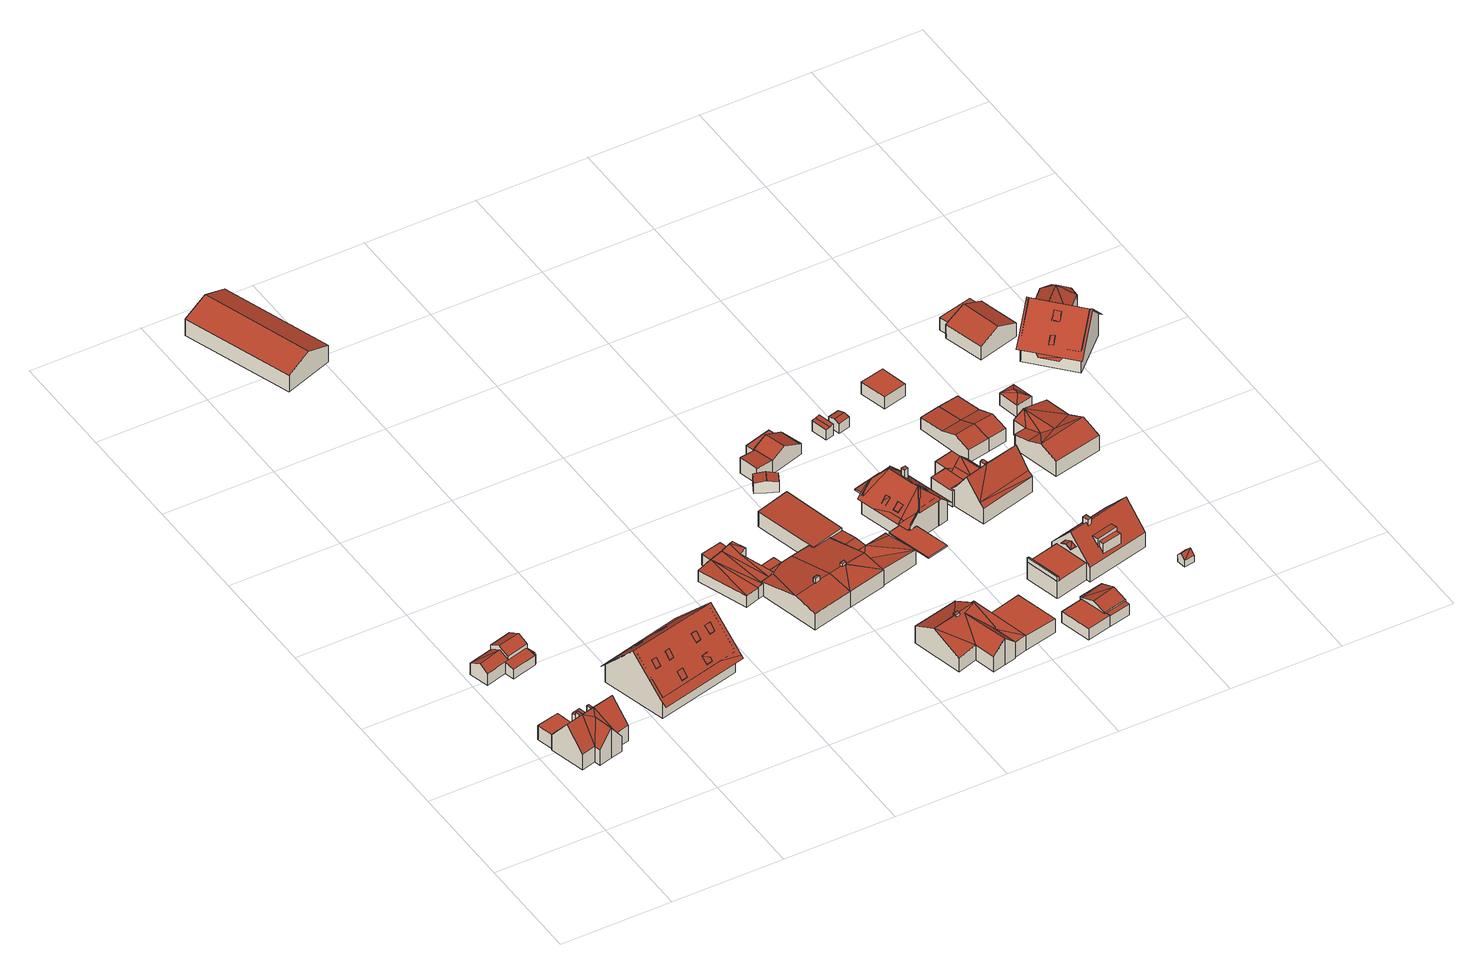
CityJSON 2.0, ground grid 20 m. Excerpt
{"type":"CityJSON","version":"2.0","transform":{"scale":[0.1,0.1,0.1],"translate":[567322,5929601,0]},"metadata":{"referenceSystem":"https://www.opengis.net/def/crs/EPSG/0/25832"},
"CityObjects":{
"building1":{"type":"Building","attributes":{"Grundfläche 2D":"84.877792","Grundhöhe NN":"1.190"},"children":["building1-1","building1-2","building1-3"],"geometry":[{"type":"Solid","lod":"3","boundaries":[[[[0,1,2,3,4,5,6,7,8,9]],[[5,10,11,6]],[[11,12,6]],[[13,14,9,8]],[[8,12,13]],[[7,6,12,8]],[[11,15,16,12]],[[16,17,13,12]],[[18,19,20,21]],[[20,19,22,23]],[[21,20,23,24]],[[18,21,24,25]],[[10,5,4,26,27]],[[11,10,27,28]],[[15,11,28,29]],[[16,15,29,30]],[[17,16,30,31]],[[13,17,31,32]],[[14,13,32,33]],[[0,9,14,33,34]],[[18,25,26,4,3,2,1,0,34,22,19]],[[22,34,33,32,31,30,29,28,27,26,25,24,23]]]],"semantics":{"surfaces":[{"type":"RoofSurface"},{"type":"WallSurface"},{"type":"GroundSurface"}],"values":[[0,0,0,0,0,0,0,0,0,1,1,1,1,1,1,1,1,1,1,1,1,2]]}}]},
"building1-1":{"type":"BuildingInstallation","parents":["building1"],"geometry":[{"type":"MultiSurface","lod":"3","boundaries":[[[35,36,37,38]],[[39,40,36,35]],[[40,41,37,36]],[[41,42,38,37]],[[42,39,35,38]]],"semantics":{"surfaces":[{"type":"RoofSurface"},{"type":"WallSurface"}],"values":[0,1,1,1,1]}}]},
"building1-2":{"type":"BuildingInstallation","parents":["building1"],"geometry":[{"type":"MultiSurface","lod":"3","boundaries":[[[43,44,45,46,47,48]],[[49,50,46,45]],[[48,47,46,50,51,52]],[[52,53,43,48]],[[45,44,43,53,54,49]]],"semantics":{"surfaces":[{"type":"RoofSurface"},{"type":"WallSurface"}],"values":[0,1,1,1,1]}}]},
"building1-3":{"type":"BuildingInstallation","parents":["building1"],"geometry":[{"type":"MultiSurface","lod":"3","boundaries":[[[55,56,57,58,59,60,61]],[[56,55,62]],[[63,59,58]],[[62,55,61,60,59,63,64,65]]],"semantics":{"surfaces":[{"type":"RoofSurface"},{"type":"WallSurface"}],"values":[0,1,1,1]}}]},
"building2":{"type":"Building","attributes":{"Grundfläche 2D":"42.623056","Grundhöhe NN":"1.297"},"geometry":[{"type":"Solid","lod":"3","boundaries":[[[[66,67,68,69,70,71]],[[68,72,73,74,69]],[[75,76,77,78,79]],[[80,81,82,83,76,75]],[[84,78,77]],[[85,86,84]],[[86,78,84]],[[87,88,89,90,91,92,93,94]],[[87,94,67,66,71,76,83]],[[95,72,68,67,94,93,96]],[[73,72,95,97]],[[77,76,71,70,69,74,73,97,98,85,84]],[[75,79,99,100]],[[80,75,100,101]],[[81,80,101,102]],[[83,82,81,102,103,88,87]],[[86,85,98,104]],[[99,79,78,86,104]],[[89,88,103,105]],[[90,89,105,106]],[[91,90,106,107]],[[92,91,107,108]],[[93,92,108,96]],[[103,102,101,100,99,104,98,97,95,96,108,107,106,105]]]],"semantics":{"surfaces":[{"type":"RoofSurface"},{"type":"WallSurface"},{"type":"GroundSurface"}],"values":[[0,0,0,0,0,0,0,0,1,1,1,1,1,1,1,1,1,1,1,1,1,1,1,2]]}}]},
"building3":{"type":"Building","attributes":{"Grundfläche 2D":"195.677304","Grundhöhe NN":"1.497"},"children":["building3-1","building3-2","building3-3","building3-4","building3-5","building3-6","building3-7","building3-8"],"geometry":[{"type":"Solid","lod":"3","boundaries":[[[[109,110,111,112,113,114,115,116,117]],[[118,115,114,113,112,119,120]],[[121,122,123,124]],[[125,113,121,124,126]],[[127,125,126,128]],[[123,122,114,127,128]],[[124,123,128,126]],[[120,119,112,113,125,127,114,115,118]],[[115,114,122,121,113,112,111,110,109,117,116]]]],"semantics":{"surfaces":[{"type":"RoofSurface"},{"type":"WallSurface"},{"type":"GroundSurface"}],"values":[[0,0,1,1,1,1,2,0,0]]}}]},
"building3-1":{"type":"BuildingInstallation","parents":["building3"],"geometry":[{"type":"MultiSurface","lod":"3","boundaries":[[[129,130,131,132]],[[132,131,133,134]],[[129,132,134,135]],[[130,129,135,136]],[[131,130,136,133]]],"semantics":{"surfaces":[{"type":"RoofSurface"},{"type":"WallSurface"}],"values":[0,1,1,1,1]}}]},
"building3-2":{"type":"BuildingInstallation","parents":["building3"],"geometry":[{"type":"MultiSurface","lod":"3","boundaries":[[[137,138,139,140]],[[137,140,141,142]],[[140,139,143,141]],[[138,137,142,144]],[[139,138,144,143]]],"semantics":{"surfaces":[{"type":"RoofSurface"},{"type":"WallSurface"}],"values":[0,1,1,1,1]}}]},
"building3-3":{"type":"BuildingInstallation","parents":["building3"],"geometry":[{"type":"MultiSurface","lod":"3","boundaries":[[[145,146,147,148]],[[148,147,149,150]],[[145,148,150,151]],[[146,145,151,152]],[[147,146,152,149]]],"semantics":{"surfaces":[{"type":"RoofSurface"},{"type":"WallSurface"}],"values":[0,1,1,1,1]}}]},
"building3-4":{"type":"BuildingInstallation","parents":["building3"],"geometry":[{"type":"MultiSurface","lod":"3","boundaries":[[[153,154,155,156]],[[156,155,157,158]],[[153,156,158,159]],[[154,153,159,160]],[[155,154,160,157]]],"semantics":{"surfaces":[{"type":"RoofSurface"},{"type":"WallSurface"}],"values":[0,1,1,1,1]}}]},
"building3-5":{"type":"BuildingInstallation","parents":["building3"],"geometry":[{"type":"MultiSurface","lod":"3","boundaries":[[[161,162,163,164,165,166]],[[167,168,164,163]],[[168,169,170,166,165,164]],[[170,171,161,166]],[[171,172,167,163,162,161]]],"semantics":{"surfaces":[{"type":"RoofSurface"},{"type":"WallSurface"}],"values":[0,1,1,1,1]}}]},
"building3-6":{"type":"BuildingInstallation","parents":["building3"],"geometry":[{"type":"MultiSurface","lod":"3","boundaries":[[[173,174,175,176]],[[176,175,177,178]],[[176,178,173]],[[174,173,179]],[[175,174,179,177]]],"semantics":{"surfaces":[{"type":"RoofSurface"},{"type":"WallSurface"}],"values":[0,1,1,1,1]}}]},
"building3-7":{"type":"BuildingInstallation","parents":["building3"],"geometry":[{"type":"MultiSurface","lod":"3","boundaries":[[[180,181,182,183]],[[183,182,184,185]],[[180,183,185,186]],[[181,180,186,187]],[[182,181,187,184]]],"semantics":{"surfaces":[{"type":"RoofSurface"},{"type":"WallSurface"}],"values":[0,1,1,1,1]}}]},
"building3-8":{"type":"BuildingInstallation","parents":["building3"],"geometry":[{"type":"MultiSurface","lod":"3","boundaries":[[[188,189,190,191,192,193]],[[194,195,196,193,192,191]],[[196,197,188,193]],[[197,198,189,188]],[[198,194,191,190,189]]],"semantics":{"surfaces":[{"type":"RoofSurface"},{"type":"WallSurface"}],"values":[0,1,1,1,1]}}]},
"building4":{"type":"Building","attributes":{"Grundfläche 2D":"198.011310","Grundhöhe NN":"1.571"},"geometry":[{"type":"Solid","lod":"3","boundaries":[[[[199,200,201,202]],[[203,200,199,204]],[[202,201,205,206]],[[204,199,202,206,207]],[[203,204,207,208]],[[205,201,200,203,208]],[[206,205,208,207]]]],"semantics":{"surfaces":[{"type":"RoofSurface"},{"type":"WallSurface"},{"type":"GroundSurface"}],"values":[[0,0,1,1,1,1,2]]}}]},
"building5":{"type":"Building","attributes":{"Grundfläche 2D":"172.855173","Grundhöhe NN":"1.239"},"children":["building5-1"],"geometry":[{"type":"Solid","lod":"3","boundaries":[[[[209,210,211,212,211,213,214,215]],[[216,211,210,217]],[[218,219,213,211,216,217,210,209,220]],[[221,219,218]],[[222,213,219,223]],[[224,225,226,227]],[[223,228,229,230]],[[231,232,229]],[[229,232,233,230]],[[234,232,231]],[[235,236,233]],[[236,230,233]],[[237,238,235]],[[238,239,235]],[[239,236,235]],[[240,236,239]],[[241,242,243,244]],[[226,225,245,246]],[[227,226,246,247]],[[224,227,247,248]],[[215,214,249,250]],[[220,209,215,250,251]],[[224,221,218,220,251,245,225]],[[221,224,248,252,219]],[[223,230,236,222]],[[249,214,213,222,236,240,253]],[[228,219,252,254,229]],[[231,229,254,255]],[[234,231,255,256]],[[241,257,258,235,233,232,234,256,259,242]],[[237,235,258,260]],[[238,237,260,261]],[[239,238,261,262]],[[240,239,262,253]],[[219,228,223]],[[243,242,259,263]],[[244,243,263,264]],[[241,244,264,257]],[[263,259,256,255,254,252,248,247,246,245,251,250,249,253,262,261,260,258,257,264]]]],"semantics":{"surfaces":[{"type":"RoofSurface"},{"type":"WallSurface"},{"type":"GroundSurface"}],"values":[[0,0,0,0,0,0,0,0,0,0,0,0,0,0,0,0,0,1,1,1,1,1,1,1,1,1,1,1,1,1,1,1,1,1,1,1,1,1,2]]}}]},
"building5-1":{"type":"BuildingInstallation","parents":["building5"],"geometry":[{"type":"MultiSurface","lod":"3","boundaries":[[[265,266,267,268,269,270,271,272,273]],[[274,211,269,268]],[[270,269,211,275]],[[272,271,270,275,212,276]],[[217,265,273,272,276,210]],[[217,277,266,265]],[[268,267,266,277,216,274]]],"semantics":{"surfaces":[{"type":"RoofSurface"},{"type":"WallSurface"}],"values":[0,1,1,1,1,1,1]}}]},
"building6":{"type":"Building","attributes":{"Grundfläche 2D":"176.578427","Grundhöhe NN":"1.174"},"children":["building6-1"],"geometry":[{"type":"Solid","lod":"3","boundaries":[[[[278,279,280]],[[278,281,282,283]],[[279,284,285]],[[278,283,286,287,285,284,279]],[[282,288,289,283]],[[289,290,286,283]],[[291,285,287,286]],[[285,291,292,279]],[[293,294,295,296]],[[294,297,298]],[[295,294,298,299]],[[300,301,302,303]],[[304,303,295,299,305]],[[306,296,295,303,302,307]],[[293,296,306,308]],[[300,303,304,309]],[[301,300,309,310]],[[302,301,310,307]],[[278,280,311,312]],[[281,278,312,313]],[[282,281,313,314]],[[288,282,314,315]],[[299,298,297,289,288,315,305]],[[289,297,294,290]],[[316,291,286,290,294,293,308]],[[292,291,316,317]],[[311,280,279,292,317]],[[310,309,304,305,315,314,313,312,311,317,316,308,306,307]]]],"semantics":{"surfaces":[{"type":"RoofSurface"},{"type":"WallSurface"},{"type":"GroundSurface"}],"values":[[0,0,0,0,0,0,0,0,0,0,0,0,1,1,1,1,1,1,1,1,1,1,1,1,1,1,1,2]]}}]},
"building6-1":{"type":"BuildingInstallation","parents":["building6"],"geometry":[{"type":"MultiSurface","lod":"3","boundaries":[[[318,319,320,321,322,323,324,325]],[[326,323,322,321,320,327,328,287]],[[329,327,320,319]],[[330,324,323,326]],[[324,330,285,325]],[[318,325,285,284]],[[284,329,319,318]]],"semantics":{"surfaces":[{"type":"RoofSurface"},{"type":"WallSurface"}],"values":[0,1,1,1,1,1,1]}}]},
"building7":{"type":"Building","attributes":{"Grundfläche 2D":"219.331226","Grundhöhe NN":"1.162"},"children":["building7-1"],"geometry":[{"type":"Solid","lod":"3","boundaries":[[[[215,331,332,333]],[[334,335,334,336,337,209,215,333,332]],[[334,332,335]],[[338,220,209,337,336,334,335,339,340]],[[341,342,343,344,345]],[[346,347,344,343,348]],[[349,350,351,352]],[[353,347,354]],[[347,355,354]],[[355,332,354]],[[356,347,353]],[[355,347,346,357]],[[331,215,250,358]],[[357,348,343,342,339,335,332,331,358,359,332,355]],[[220,338,360,251]],[[250,215,209,220,251]],[[344,347,361,362,345]],[[363,341,345,362]],[[342,341,350,349,340,339]],[[350,341,363,364,351]],[[352,351,364,365]],[[338,340,349,352,365,360]],[[356,353,354,366,367]],[[356,367,361,347]],[[348,357,346]],[[354,332,359,366]],[[362,361,367,366,359,358,250,251,360,365,364,363]]]],"semantics":{"surfaces":[{"type":"RoofSurface"},{"type":"WallSurface"},{"type":"GroundSurface"}],"values":[[0,0,0,0,0,0,0,0,0,0,0,0,1,1,1,1,1,1,1,1,1,1,1,1,1,1,2]]}}]},
"building7-1":{"type":"BuildingInstallation","parents":["building7"],"geometry":[{"type":"MultiSurface","lod":"3","boundaries":[[[368,369,370,371,372,373]],[[374,371,370,375,337]],[[373,372,371,374,333,334]],[[368,373,334,376]],[[376,377,369,368]],[[370,369,377,375]]],"semantics":{"surfaces":[{"type":"RoofSurface"},{"type":"WallSurface"}],"values":[0,1,1,1,1,1]}}]},
"building8":{"type":"Building","attributes":{"Grundfläche 2D":"8.979148","Grundhöhe NN":"1.235"},"geometry":[{"type":"Solid","lod":"3","boundaries":[[[[378,379,380,381,382]],[[378,382,383]],[[384,378,383,385]],[[386,387,385,383,382,381,388,389]],[[384,385,387,390]],[[380,379,378,384,390,391]],[[381,380,391,388]],[[387,386,389,388,391,390]]]],"semantics":{"surfaces":[{"type":"RoofSurface"},{"type":"WallSurface"},{"type":"GroundSurface"}],"values":[[0,0,0,1,1,1,1,2]]}}]},
"building9":{"type":"Building","attributes":{"Grundfläche 2D":"11.839884","Grundhöhe NN":"0.982"},"geometry":[{"type":"Solid","lod":"3","boundaries":[[[[392,393,394,395,396]],[[397,398,396,395]],[[398,399,400,393,392,396]],[[400,401,394,393]],[[401,397,395,394]],[[399,398,397,401,400]]]],"semantics":{"surfaces":[{"type":"RoofSurface"},{"type":"WallSurface"},{"type":"GroundSurface"}],"values":[[0,1,1,1,1,2]]}}]},
"building10":{"type":"Building","attributes":{"Grundfläche 2D":"8.373787","Grundhöhe NN":"0.053"},"geometry":[{"type":"Solid","lod":"3","boundaries":[[[[402,403,404,405]],[[403,402,406,407]],[[404,403,407,408]],[[405,404,408,409]],[[402,405,409,406]],[[407,406,409,408]]]],"semantics":{"surfaces":[{"type":"RoofSurface"},{"type":"WallSurface"},{"type":"GroundSurface"}],"values":[[0,1,1,1,1,2]]}}]},
"building11":{"type":"Building","attributes":{"Grundfläche 2D":"26.321321","Grundhöhe NN":"0.972"},"geometry":[{"type":"Solid","lod":"3","boundaries":[[[[410,411,412,413]],[[411,414,415,412]],[[414,416,417,418,415]],[[410,413,419,420]],[[421,417,416,414,411,410,420,422]],[[418,417,421,401]],[[413,412,415,418,401,419]],[[421,422,420,419,401]]]],"semantics":{"surfaces":[{"type":"RoofSurface"},{"type":"WallSurface"},{"type":"GroundSurface"}],"values":[[0,0,0,1,1,1,1,2]]}}]},
"building12":{"type":"Building","attributes":{"Grundfläche 2D":"84.415505","Grundhöhe NN":"1.459"},"children":["building12-1","building12-2","building12-3","building12-4","building12-5","building12-6"],"geometry":[{"type":"Solid","lod":"3","boundaries":[[[[423,424,425,426,427,428]],[[429,430,431,428,432,433]],[[428,434,430,435,425,424,423]],[[431,430,434,428]],[[433,432,436,437,429]],[[437,436,438,439,440,441,442,430,429]],[[440,443,444]],[[445,440,444,446,447]],[[445,447,442,441,440]],[[448,449,450]],[[450,451,447,452,448]],[[453,454,455,425,435,430,442,447,451,450]],[[446,444,448,452,447]],[[456,457,424,435,458,451,459,460,461,462]],[[463,464,437,433,431,434,423,457,456,462,461,465,466]],[[467,464,463,468]],[[469,470,471,467,468]],[[472,473,445,441,474,470,469,475]],[[460,459,476,452,446,473,472]],[[475,469,468,463,466,465,461,460,472]],[[425,424,457,423,428,427,426]],[[431,433,432,428]],[[434,428,423]],[[428,434,431]],[[432,433,437,436]],[[464,438,436,437]],[[470,439,438]],[[471,470,438,464,467]],[[440,439,474,441,445]],[[439,470,474]],[[473,443,440,445]],[[444,443,473]],[[452,448,444,446]],[[444,473,446]],[[476,449,448]],[[452,476,448]],[[459,451,458,435,424,425,455,454,453,450,449,476]]]],"semantics":{"surfaces":[{"type":"RoofSurface"},{"type":"WallSurface"},{"type":"GroundSurface"}],"values":[[0,0,0,0,0,0,0,0,0,0,0,0,0,1,1,1,1,1,1,2,0,0,0,0,0,0,0,0,0,0,0,0,0,0,0,0,0]]}}]},
"building12-1":{"type":"BuildingInstallation","parents":["building12"],"geometry":[{"type":"MultiSurface","lod":"3","boundaries":[[[477,478,479,480,481]],[[482,477,481,483]],[[482,483,484]],[[485,486,484,483,481,480,487,488]],[[482,484,486,489,490,478,477]],[[490,491,479,478]],[[491,487,480,479]]],"semantics":{"surfaces":[{"type":"RoofSurface"},{"type":"WallSurface"}],"values":[0,0,0,1,1,1,1]}}]},
"building12-2":{"type":"BuildingInstallation","parents":["building12"],"geometry":[{"type":"MultiSurface","lod":"3","boundaries":[[[492,493,494,495,496,497]],[[498,499,500,493,492,497]],[[497,496,495,501,502,498]],[[503,494,493,500,504]],[[495,494,503,501]]],"semantics":{"surfaces":[{"type":"RoofSurface"},{"type":"WallSurface"}],"values":[0,1,1,1,1]}}]},
"building12-3":{"type":"BuildingInstallation","parents":["building12"],"geometry":[{"type":"MultiSurface","lod":"3","boundaries":[[[505,506,507,508]],[[508,507,509,510]],[[505,508,510,511]],[[506,505,511,512]],[[507,506,512,509]]],"semantics":{"surfaces":[{"type":"RoofSurface"},{"type":"WallSurface"}],"values":[0,1,1,1,1]}}]},
"building12-4":{"type":"BuildingInstallation","parents":["building12"],"geometry":[{"type":"MultiSurface","lod":"3","boundaries":[[[513,514,515,516]],[[513,516,517,518]],[[516,515,519,517]],[[513,518,514]],[[515,514,519]]],"semantics":{"surfaces":[{"type":"RoofSurface"},{"type":"WallSurface"}],"values":[0,1,1,1,1]}}]},
"building12-5":{"type":"BuildingInstallation","parents":["building12"],"geometry":[{"type":"MultiSurface","lod":"3","boundaries":[[[456,520,521,522,523,524]],[[524,525,462,456]],[[456,462,526,520]],[[526,527,521,520]],[[522,521,527,528]],[[523,522,528,529]],[[523,529,525,524]],[[525,529,528,527,526,462]]],"semantics":{"surfaces":[{"type":"RoofSurface"},{"type":"WallSurface"},{"type":"OuterCeilingSurface"}],"values":[0,1,1,1,1,1,1,2]}}]},
"building12-6":{"type":"BuildingInstallation","parents":["building12"],"geometry":[{"type":"MultiSurface","lod":"3","boundaries":[[[530,531,532,533]],[[531,534,535,532]],[[533,532,535,536]],[[530,533,536,537]],[[531,530,537,534]],[[534,537,536,535]]],"semantics":{"surfaces":[{"type":"RoofSurface"},{"type":"WallSurface"},{"type":"OuterCeilingSurface"}],"values":[0,1,1,1,1,2]}}]},
"building13":{"type":"Building","attributes":{"Grundfläche 2D":"53.754401","Grundhöhe NN":"1.116"},"geometry":[{"type":"Solid","lod":"3","boundaries":[[[[538,539,540]],[[541,539,538]],[[541,538,542]],[[543,544,545,541,542,546]],[[547,548,549,550]],[[551,552,553,554,549,555]],[[540,539,556,557]],[[555,546,542,538,540,557,558,551]],[[559,560,545,544,543,546,555,549,548]],[[556,539,541,545,560]],[[547,550,561,562]],[[548,547,562,559]],[[552,551,558,563]],[[553,552,563,564]],[[553,564,561,550,554]],[[550,549,554]],[[559,562,561,564,563,558,557,556,560]]]],"semantics":{"surfaces":[{"type":"RoofSurface"},{"type":"WallSurface"},{"type":"GroundSurface"}],"values":[[0,0,0,0,0,0,1,1,1,1,1,1,1,1,1,1,2]]}}]},
"building14":{"type":"Building","attributes":{"Grundfläche 2D":"41.894951","Grundhöhe NN":"1.229"},"children":["building14-1"],"geometry":[{"type":"Solid","lod":"3","boundaries":[[[[565,566,567,568,569,570]],[[565,570,569,571,572]],[[566,565,572,573]],[[574,568,567,566,573,575]],[[569,568,574,571]],[[574,575,573,572,571]]]],"semantics":{"surfaces":[{"type":"RoofSurface"},{"type":"WallSurface"},{"type":"GroundSurface"}],"values":[[0,1,1,1,1,2]]}}]},
"building14-1":{"type":"BuildingInstallation","parents":["building14"],"geometry":[{"type":"MultiSurface","lod":"3","boundaries":[[[576,577,578,579]],[[579,578,565,566]],[[576,579,566,567]],[[577,576,567,570]],[[578,577,570,565]]],"semantics":{"surfaces":[{"type":"RoofSurface"},{"type":"WallSurface"}],"values":[0,1,1,1,1]}}]},
"building15":{"type":"Building","attributes":{"Grundfläche 2D":"4.827339","Grundhöhe NN":"1.215"},"geometry":[{"type":"Solid","lod":"3","boundaries":[[[[580,581,582,583]],[[584,580,583,585]],[[585,583,582,586,587]],[[584,585,587,588]],[[581,580,584,588,589]],[[582,581,589,586]],[[587,586,589,588]]]],"semantics":{"surfaces":[{"type":"RoofSurface"},{"type":"WallSurface"},{"type":"GroundSurface"}],"values":[[0,0,1,1,1,1,2]]}}]},
"building16":{"type":"Building","attributes":{"Grundfläche 2D":"4.980475","Grundhöhe NN":"1.140"},"geometry":[{"type":"Solid","lod":"3","boundaries":[[[[590,591,592,593]],[[594,590,593,595]],[[595,593,592,596,597]],[[594,595,597,598]],[[591,590,594,598,599]],[[592,591,599,596]],[[597,596,599,598]]]],"semantics":{"surfaces":[{"type":"RoofSurface"},{"type":"WallSurface"},{"type":"GroundSurface"}],"values":[[0,0,1,1,1,1,2]]}}]},
"building17":{"type":"Building","attributes":{"Grundfläche 2D":"110.855610","Grundhöhe NN":"1.261"},"children":["building17-1"],"geometry":[{"type":"Solid","lod":"3","boundaries":[[[[600,601,602]],[[603,601,600]],[[603,604,605,601]],[[606,601,605,607]],[[608,607,605,604,609,610,611]],[[606,612,613]],[[607,612,606]],[[608,611,612,607]],[[614,615,609]],[[615,610,609]],[[616,610,615]],[[615,617,618,616]],[[619,610,616]],[[619,611,610]],[[620,621,612,619]],[[612,611,619]],[[612,621,622,623,624]],[[624,625,626,613]],[[613,612,624]],[[627,628,622,629]],[[630,631,632,633,627,634,635]],[[628,627,633]],[[636,637,625,624,623,622,628,638,639]],[[633,638,628]],[[631,630,640,641]],[[632,631,641,642]],[[632,642,643,633]],[[638,633,643,644]],[[636,639,638,644,645]],[[637,636,645,646]],[[600,602,647,648]],[[614,609,604,603,600,648,649]],[[615,614,649,650]],[[617,615,650,651]],[[634,627,620,619,616,618,617,651,640,630,635]],[[620,627,629,621]],[[629,622,621]],[[637,646,652,647,602,601,606,613,626,625]],[[644,643,642,641,640,651,650,649,648,647,652,646,645]]]],"semantics":{"surfaces":[{"type":"RoofSurface"},{"type":"WallSurface"},{"type":"GroundSurface"}],"values":[[0,0,0,0,0,0,0,0,0,0,0,0,0,0,0,0,0,0,0,0,0,0,0,0,1,1,1,1,1,1,1,1,1,1,1,1,1,1,2]]}}]},
"building17-1":{"type":"BuildingInstallation","parents":["building17"],"geometry":[{"type":"MultiSurface","lod":"3","boundaries":[[[653,654,655,656,657,658]],[[654,653,659,607]],[[660,655,654,607]],[[656,655,660,661]],[[657,656,661,608]],[[658,657,608,662]],[[653,658,662,659]]],"semantics":{"surfaces":[{"type":"RoofSurface"},{"type":"WallSurface"}],"values":[0,1,1,1,1,1,1]}}]},
"building18":{"type":"Building","attributes":{"Grundfläche 2D":"102.473817","Grundhöhe NN":"1.282"},"children":["building18-1","building18-2","building18-3","building18-4","building18-5"],"geometry":[{"type":"Solid","lod":"3","boundaries":[[[[663,664,665,666,667,668,669]],[[665,664,670,671,667,666]],[[663,669,672,673]],[[670,664,663,673,674]],[[671,670,674,675]],[[669,668,667,671,675,672]],[[674,673,672,675]]]],"semantics":{"surfaces":[{"type":"RoofSurface"},{"type":"WallSurface"},{"type":"GroundSurface"}],"values":[[0,0,1,1,1,1,2]]}}]},
"building18-1":{"type":"BuildingInstallation","parents":["building18"],"geometry":[{"type":"MultiSurface","lod":"3","boundaries":[[[676,677,678,679]],[[678,677,680,681]],[[676,679,682,683]],[[666,680,677,676,683]],[[679,678,681,665,682]]],"semantics":{"surfaces":[{"type":"RoofSurface"},{"type":"WallSurface"}],"values":[0,1,1,1,1]}}]},
"building18-2":{"type":"BuildingInstallation","parents":["building18"],"geometry":[{"type":"MultiSurface","lod":"3","boundaries":[[[684,685,686,687]],[[684,687,688,689]],[[690,688,687,686]],[[689,691,685,684]]],"semantics":{"surfaces":[{"type":"RoofSurface"},{"type":"WallSurface"}],"values":[0,1,1,1]}}]},
"building18-3":{"type":"BuildingInstallation","parents":["building18"],"geometry":[{"type":"MultiSurface","lod":"3","boundaries":[[[692,693,694,695]],[[695,694,696,697]],[[693,692,698,699]],[[692,695,697,698]],[[694,693,699,696]]],"semantics":{"surfaces":[{"type":"RoofSurface"},{"type":"WallSurface"}],"values":[0,1,1,1,1]}}]},
"building18-4":{"type":"BuildingInstallation","parents":["building18"],"geometry":[{"type":"MultiSurface","lod":"3","boundaries":[[[700,701,702,703]],[[704,701,700,705,690,686,685,691]],[[702,701,704]],[[700,703,705]]],"semantics":{"surfaces":[{"type":"RoofSurface"},{"type":"WallSurface"}],"values":[0,1,1,1]}}]},
"building18-5":{"type":"BuildingInstallation","parents":["building18"],"geometry":[{"type":"MultiSurface","lod":"3","boundaries":[[[706,707,708,709,710]],[[711,708,707]],[[712,708,711]],[[713,711,707,706,714,715]],[[706,710,716,714]],[[712,711,713,717]],[[708,712,717,718,719,716,710,709]],[[715,714,716,719,718]],[[715,718,713]],[[717,713,718]]],"semantics":{"surfaces":[{"type":"RoofSurface"},{"type":"WallSurface"},{"type":"OuterCeilingSurface"}],"values":[0,0,0,1,1,1,1,2,2,2]}}]},
"building19":{"type":"Building","attributes":{"Grundfläche 2D":"43.462702","Grundhöhe NN":"1.183"},"geometry":[{"type":"Solid","lod":"3","boundaries":[[[[720,721,722,723]],[[720,724,725,721]],[[722,726,727,728,723]],[[725,724,729,730]],[[731,726,722,721,725,730,732]],[[727,726,731,733]],[[724,720,723,728,727,733,729]],[[733,731,732,730,729]]]],"semantics":{"surfaces":[{"type":"RoofSurface"},{"type":"WallSurface"},{"type":"GroundSurface"}],"values":[[0,0,0,1,1,1,1,2]]}}]},
"building20":{"type":"Building","attributes":{"Grundfläche 2D":"22.736498","Grundhöhe NN":"1.129"},"geometry":[{"type":"Solid","lod":"3","boundaries":[[[[734,735,736,737]],[[738,739,737,736]],[[739,740,734,737]],[[740,741,735,734]],[[741,738,736,735]],[[741,740,739,738]]]],"semantics":{"surfaces":[{"type":"RoofSurface"},{"type":"WallSurface"},{"type":"GroundSurface"}],"values":[[0,1,1,1,1,2]]}}]},
"building21":{"type":"Building","attributes":{"Grundfläche 2D":"3.374060","Grundhöhe NN":"1.348"},"geometry":[{"type":"Solid","lod":"3","boundaries":[[[[742,743,744]],[[745,744,746]],[[742,744,745]],[[745,746,747]],[[746,744,743,748,749]],[[747,746,749,750]],[[742,745,747,750,751]],[[743,742,751,748]],[[749,748,751,750]]]],"semantics":{"surfaces":[{"type":"RoofSurface"},{"type":"WallSurface"},{"type":"GroundSurface"}],"values":[[0,0,0,0,1,1,1,1,2]]}}]},
"building22":{"type":"Building","attributes":{"Grundfläche 2D":"40.910446","Grundhöhe NN":"1.163"},"geometry":[{"type":"Solid","lod":"3","boundaries":[[[[752,753,724,720]],[[752,720,723,754]],[[728,727,755,754,723]],[[756,757,758,753,752,754,755]],[[724,753,758,729]],[[727,728,723,720,724,729,733]],[[755,727,733,756]],[[756,733,729,758,757]]]],"semantics":{"surfaces":[{"type":"RoofSurface"},{"type":"WallSurface"},{"type":"GroundSurface"}],"values":[[0,0,0,1,1,1,1,2]]}}]},
"building23":{"type":"Building","attributes":{"Grundfläche 2D":"101.557282","Grundhöhe NN":"1.310"},"geometry":[{"type":"Solid","lod":"3","boundaries":[[[[759,760,761,762]],[[763,759,764]],[[763,760,759]],[[765,764,766]],[[763,764,765]],[[767,765,768]],[[769,765,767]],[[763,765,769]],[[770,769,767,771]],[[769,770,760]],[[763,769,760]],[[762,761,772,773]],[[759,762,773,774]],[[764,759,774,775]],[[766,764,775,776]],[[768,765,766,776,777]],[[767,768,777,778]],[[771,767,778,779]],[[761,760,770,771,779,772]],[[772,779,778,777,776,775,774,773]]]],"semantics":{"surfaces":[{"type":"RoofSurface"},{"type":"WallSurface"},{"type":"GroundSurface"}],"values":[[0,0,0,0,0,0,0,0,0,0,0,1,1,1,1,1,1,1,1,2]]}}]},
"building24":{"type":"Building","attributes":{"Grundfläche 2D":"12.012520","Grundhöhe NN":"1.007"},"geometry":[{"type":"Solid","lod":"3","boundaries":[[[[780,781,782]],[[783,784,781]],[[783,781,780]],[[780,782,785]],[[783,785,784]],[[783,780,785]],[[786,787,782,781]],[[787,788,785,782]],[[788,789,784,785]],[[789,786,781,784]],[[789,788,787,786]]]],"semantics":{"surfaces":[{"type":"RoofSurface"},{"type":"WallSurface"},{"type":"GroundSurface"}],"values":[[0,0,0,0,0,0,1,1,1,1,2]]}}]},
"building25":{"type":"Building","attributes":{"Grundfläche 2D":"71.814289","Grundhöhe NN":"1.126"},"geometry":[{"type":"Solid","lod":"3","boundaries":[[[[790,791,792,793,794]],[[791,795,796,792]],[[797,798,799,800]],[[795,791,790,801,802]],[[796,795,802,803]],[[797,804,805,794,793,792,796,803,806,798]],[[790,794,805,801]],[[799,798,806,807]],[[800,799,807,808]],[[797,800,808,804]],[[808,807,806,803,802,801,805,804]]]],"semantics":{"surfaces":[{"type":"RoofSurface"},{"type":"WallSurface"},{"type":"GroundSurface"}],"values":[[0,0,0,1,1,1,1,1,1,1,2]]}}]},
"building26":{"type":"Building","attributes":{"Grundfläche 2D":"106.723556","Grundhöhe NN":"1.229"},"children":["building26-1","building26-2"],"geometry":[{"type":"Solid","lod":"3","boundaries":[[[[809,810,811,812,813,814,815,816,817,818]],[[819,820,821,822,823,824,825,826,827,828,829,830,831,832,833,814,813,812,811,810,834,835]],[[831,836,832]],[[837,818,817]],[[818,837,838]],[[839,840,841]],[[820,842,841,840,821]],[[843,840,839]],[[844,840,843]],[[845,846,847,848,826,825,824,823,840,844]],[[840,823,822,821]],[[849,850,813,851,829,852,853]],[[854,855,856,849,853,857]],[[858,859,811,860,854,857,861]],[[819,862,858,861,863]],[[841,864,865,839]],[[839,865,866,843]],[[843,866,867,844]],[[844,867,868,852,829,828,827,826,848,847,846,845]],[[820,819,863,864,841,842]],[[868,867,866,865,864,863,861,857,853,852]],[[817,856,837]],[[837,856,838]],[[838,856,818]],[[811,810,809,818,856,855,854,860]],[[859,858,862,819,835,834,810,811]],[[831,829,836]],[[831,830,829]],[[836,829,851,813,814,833,832]],[[850,849,856,817,816,815,814,813]]]],"semantics":{"surfaces":[{"type":"RoofSurface"},{"type":"WallSurface"},{"type":"GroundSurface"}],"values":[[0,0,0,0,0,0,0,0,0,0,0,1,1,1,1,1,1,1,1,1,2,0,0,0,0,0,0,0,0,0]]}}]},
"building26-1":{"type":"BuildingInstallation","parents":["building26"],"geometry":[{"type":"MultiSurface","lod":"3","boundaries":[[[869,870,871,872]],[[870,869,873,874]],[[872,871,875,876]],[[869,872,876,873]],[[871,870,874,875]]],"semantics":{"surfaces":[{"type":"RoofSurface"},{"type":"WallSurface"}],"values":[0,1,1,1,1]}}]},
"building26-2":{"type":"BuildingInstallation","parents":["building26"],"geometry":[{"type":"MultiSurface","lod":"3","boundaries":[[[877,878,879,880,881,882]],[[882,881,880,883,884]],[[885,878,877,882,884,886]],[[885,887,879,878]],[[887,883,880,879]]],"semantics":{"surfaces":[{"type":"RoofSurface"},{"type":"WallSurface"}],"values":[0,1,1,1,1]}}]}
},
"vertices":[
[116,220,43],[63,207,43],[59,206,43],[23,197,43],[21,197,43],[29,164,83],[61,173,83],[66,174,83],[85,179,83],[124,189,83],[37,131,43],[63,138,43],[81,168,73],[109,149,43],[133,155,43],[66,127,43],[89,133,73],[111,138,43],[23,197,40],[63,207,40],[56,239,40],[15,229,40],[63,207,12],[56,239,12],[15,229,12],[23,197,12],[21,197,12],[37,131,12],[63,138,12],[66,127,12],[89,133,12],[111,138,12],[109,149,12],[133,155,12],[116,220,12],
[81,193,78],[83,185,78],[87,186,78],[85,194,78],[81,193,64],[83,185,75],[87,186,75],[85,194,64],
[63,190,77],[60,189,77],[58,188,77],[60,180,77],[61,180,77],[65,181,77],[58,188,63],[60,180,74],[61,180,74],[65,181,74],[63,190,63],[60,189,63],
[60,202,65],[64,189,65],[75,191,65],[79,192,65],[75,206,65],[66,204,65],[64,203,65],[60,202,48],[75,206,47],[66,204,48],[64,203,48],
[97,402,43],[99,403,43],[94,420,54],[54,410,54],[54,409,53],[59,392,43],[89,440,43],[49,429,43],[50,427,44],[52,390,36],[59,392,36],[54,409,46],[10,395,46],[14,379,36],[57,372,32],[102,384,32],[102,385,33],[97,402,36],[54,410,45],[50,427,36],[4,415,36],[97,402,32],[102,385,32],[104,385,32],[102,389,32],[105,390,32],[100,407,32],[98,407,32],[99,403,32],[89,440,13],[98,407,13],[49,429,13],[50,427,13],[14,379,13],[52,390,13],[57,372,13],[102,384,13],[102,385,13],[4,415,13],[104,385,13],[102,389,13],[105,390,13],[100,407,13],
[324,335,46],[172,296,46],[168,295,46],[185,228,117],[189,229,117],[342,266,117],[348,268,117],[332,332,50],[330,336,46],[365,200,46],[200,170,56],[203,159,46],[173,292,51],[325,330,50],[325,330,15],[173,292,15],[204,171,56],[204,171,15],[356,209,57],[356,209,15],
[311,202,62],[309,213,73],[297,210,73],[300,199,62],[297,210,72],[300,199,61],[311,202,61],[309,213,72],
[259,189,62],[257,200,73],[245,197,73],[248,186,62],[248,186,61],[259,189,61],[245,197,72],[257,200,72],
[221,206,88],[219,216,99],[210,214,99],[212,204,88],[210,214,98],[212,204,87],[221,206,87],[219,216,98],
[335,235,89],[333,245,100],[322,243,100],[325,232,89],[322,243,99],[325,232,88],[335,235,88],[333,245,99],
[273,307,61],[276,297,72],[276,295,74],[287,298,74],[285,305,67],[284,310,61],[276,295,73],[287,298,73],[285,305,66],[284,310,60],[273,307,60],[276,297,71],
[249,213,88],[247,224,99],[238,221,99],[240,211,88],[238,221,98],[240,211,87],[247,224,98],
[232,297,61],[221,294,62],[224,282,74],[236,285,74],[224,282,73],[236,285,73],[232,297,60],[221,294,60],
[306,228,89],[304,238,100],[303,238,100],[294,236,100],[295,233,96],[297,225,89],[294,236,99],[295,233,95],[297,225,88],[306,228,88],[304,238,99],
[153,1152,67],[86,1351,67],[41,1335,49],[109,1137,49],[130,1366,49],[198,1168,49],[41,1335,16],[109,1137,16],[198,1168,16],[130,1366,16],
[579,299,54],[557,293,54],[548,290,54],[549,290,54],[506,279,54],[516,237,44],[590,256,44],[554,296,54],[556,294,54],[539,374,40],[512,356,41],[559,379,40],[509,367,40],[488,350,40],[504,354,41],[509,367,38],[539,374,38],[534,392,38],[503,384,38],[512,356,44],[491,421,43],[503,354,40],[503,424,47],[489,448,45],[472,444,40],[494,449,46],[449,438,37],[488,350,37],[421,429,34],[453,337,35],[478,345,35],[489,347,37],[451,439,34],[489,448,34],[484,469,34],[446,460,34],[539,374,12],[534,392,12],[503,384,12],[509,367,12],[516,237,12],[590,256,12],[559,379,12],[512,356,12],[489,347,12],[491,421,12],[503,424,12],[494,449,12],[451,439,12],[449,438,12],[489,448,12],[421,429,12],[453,337,12],[478,345,12],[484,469,12],[446,460,12],
[556,294,63],[556,296,63],[554,296,63],[547,294,63],[548,290,63],[548,289,63],[549,290,63],[557,292,63],[557,293,63],[547,294,54],[548,289,54],[557,292,54],[556,296,54],
[692,49,42],[642,90,67],[655,37,39],[701,10,42],[724,16,65],[703,100,65],[685,100,67],[685,101,67],[726,112,67],[692,103,67],[746,21,45],[734,65,46],[737,66,46],[716,151,46],[632,131,46],[720,135,42],[737,66,42],[770,29,42],[743,141,42],[734,65,42],[742,34,42],[745,23,42],[831,43,39],[811,121,39],[752,104,41],[770,29,41],[770,29,12],[745,23,12],[743,141,12],[752,104,12],[720,135,12],[831,43,12],[811,121,12],[655,37,12],[692,49,12],[701,10,12],[724,16,12],[746,21,12],[716,151,12],[632,131,12],
[685,100,70],[686,97,70],[693,99,70],[693,101,70],[692,103,70],[692,105,70],[684,103,70],[685,101,70],[692,105,67],[693,99,65],[693,101,66],[686,97,66],[684,103,67],
[660,273,45],[659,274,45],[611,305,54],[612,306,54],[650,315,53],[611,306,54],[604,304,54],[594,387,40],[632,386,41],[597,377,41],[655,391,40],[632,386,40],[639,358,42],[664,365,42],[657,392,40],[660,340,40],[669,342,40],[644,335,40],[597,377,42],[655,391,46],[627,509,46],[568,495,42],[714,347,38],[729,292,42],[650,315,41],[712,354,38],[644,335,41],[660,273,12],[659,274,12],[594,387,12],[669,342,12],[657,392,12],[655,391,12],[627,509,12],[568,495,12],[729,292,12],[712,354,12],
[611,309,59],[611,310,59],[603,308,59],[605,303,59],[611,305,59],[612,306,59],[605,303,54],[603,308,53],[611,309,53],[611,310,53],
[630,578,36],[618,584,33],[612,587,32],[602,566,32],[619,557,36],[620,557,36],[647,569,32],[637,549,32],[620,557,12],[637,549,12],[602,566,12],[619,557,12],[647,569,12],[612,587,12],
[618,588,41],[618,585,41],[651,593,38],[641,628,38],[610,621,41],[641,628,10],[610,621,10],[618,588,10],[618,585,10],[651,593,10],
[642,632,34],[691,646,34],[686,662,34],[637,648,34],[642,632,1],[691,646,1],[686,662,1],[637,648,1],
[703,650,31],[699,649,34],[710,610,34],[714,612,31],[667,639,50],[678,601,50],[642,632,38],[640,631,36],[651,593,36],[714,612,10],[703,650,10],[640,631,10],[642,632,10],
[759,339,69],[741,348,54],[733,352,48],[739,331,48],[745,333,55],[761,338,71],[779,363,94],[778,367,94],[763,340,73],[762,335,71],[765,340,75],[762,340,73],[740,354,54],[808,347,71],[802,350,76],[807,349,71],[831,355,48],[803,461,47],[798,448,54],[775,378,94],[779,455,71],[779,454,71],[796,456,54],[778,452,73],[762,427,94],[735,442,71],[735,443,71],[730,442,66],[719,433,53],[738,441,73],[717,439,53],[711,437,47],[712,434,47],[745,335,44],[745,335,54],[737,363,54],[718,436,53],[718,436,15],[745,335,15],[745,335,42],[804,351,15],[804,351,73],[763,340,15],[765,340,15],[805,351,73],[805,351,15],[823,356,15],[823,356,55],[805,351,72],[796,457,15],[796,457,54],[822,359,55],[796,456,15],[734,440,70],
[793,370,80],[797,371,76],[794,383,76],[782,379,88],[783,375,89],[786,369,87],[784,370,89],[784,368,89],[784,370,88],[784,368,88],[782,379,87],[783,375,88],[793,370,79],[797,371,75],[794,383,75],
[740,368,59],[741,365,59],[751,367,69],[748,378,69],[743,376,63],[738,375,59],[738,375,58],[740,368,58],[741,365,58],[748,378,68],[743,376,62],[751,367,68],[746,366,63],
[784,408,99],[783,415,99],[775,413,99],[777,406,99],[775,413,85],[777,406,85],[784,408,77],[783,415,77],
[734,391,58],[744,393,68],[741,402,68],[732,399,58],[732,399,57],[734,391,57],[741,402,67],
[740,354,44],[714,347,44],[736,264,44],[775,274,44],[758,338,44],[758,338,42],[740,354,42],[714,347,42],[736,264,42],[775,274,42],
[724,467,40],[731,439,43],[783,453,43],[776,481,40],[731,439,38],[783,453,38],[776,481,38],[724,467,38],
[894,69,36],[938,83,35],[893,72,36],[944,57,45],[900,44,45],[909,21,36],[949,31,35],[950,31,35],[906,20,36],[951,22,32],[949,31,33],[909,21,33],[911,13,32],[894,69,33],[852,59,33],[866,2,33],[911,13,33],[906,20,33],[938,83,11],[893,72,11],[894,69,11],[949,31,11],[950,31,11],[911,13,11],[951,22,11],[852,59,11],[866,2,11],
[859,175,46],[875,111,46],[877,111,46],[936,126,46],[921,190,46],[862,175,46],[921,190,12],[859,175,12],[875,111,12],[936,126,12],[877,111,12],
[877,111,55],[862,175,55],[859,175,55],[875,111,55],
[771,621,34],[778,623,35],[771,653,35],[763,651,34],[763,619,33],[756,649,33],[771,653,12],[756,649,12],[763,619,12],[778,623,12],
[807,639,34],[804,651,31],[784,646,31],[787,634,34],[810,629,31],[789,623,31],[784,646,11],[789,623,11],[810,629,11],[804,651,11],
[971,349,45],[866,328,52],[868,321,45],[969,357,52],[962,382,88],[902,367,88],[858,355,88],[896,365,88],[899,376,76],[955,409,52],[910,398,52],[900,383,66],[886,390,52],[852,380,52],[953,417,45],[915,406,45],[902,430,52],[908,432,45],[904,431,49],[888,426,66],[878,424,53],[877,423,52],[870,421,45],[875,400,45],[877,395,45],[850,388,45],[851,382,50],[878,424,45],[867,433,45],[877,423,45],[904,431,45],[896,464,45],[861,455,45],[866,434,45],[888,426,45],[902,430,45],[848,381,45],[851,382,45],[836,426,45],[846,387,45],[904,431,13],[896,464,13],[861,455,13],[866,434,13],[836,426,13],[848,381,13],[851,382,13],[868,321,13],[971,349,13],[953,417,13],[915,406,13],[908,432,13],[852,380,13],
[893,374,90],[896,365,90],[902,367,90],[900,376,90],[899,376,90],[898,376,90],[893,374,75],[902,367,87],[900,376,75],[898,376,76],
[1054,147,42],[1044,188,88],[967,169,88],[960,167,88],[928,160,88],[928,158,87],[938,118,42],[1034,230,42],[918,201,42],[938,118,13],[1054,147,13],[1034,230,13],[918,201,13],
[958,174,95],[961,163,95],[968,165,95],[965,176,95],[961,163,83],[968,165,83],[965,176,81],[958,174,81],
[1005,139,67],[1002,148,67],[967,140,67],[969,131,67],[969,131,47],[1005,139,47],[967,140,57],[1002,148,57],
[943,193,58],[930,190,58],[933,180,69],[945,183,70],[933,180,68],[945,183,69],[943,193,57],[930,190,57],
[965,139,73],[1004,149,73],[1001,162,72],[961,152,72],[1004,149,57],[965,139,57],
[915,167,66],[918,156,71],[928,158,71],[928,160,71],[926,170,66],[920,146,66],[931,148,66],[920,146,65],[915,167,65],[918,156,70],[926,170,65],[931,148,65],[928,158,70],[928,160,69],
[950,528,38],[912,520,38],[918,491,48],[957,499,48],[939,576,35],[902,568,35],[924,460,38],[964,468,38],[963,472,39],[939,576,12],[902,568,12],[924,460,12],[918,491,12],[964,468,12],
[922,649,35],[911,698,35],[867,688,35],[879,638,35],[867,688,11],[879,638,11],[922,649,11],[911,698,11],
[1097,96,26],[1079,92,26],[1080,83,35],[1099,87,35],[1082,75,26],[1100,78,26],[1079,92,13],[1082,75,13],[1100,78,13],[1097,96,13],
[987,535,38],[977,583,35],[993,506,48],[999,475,38],[999,475,12],[993,506,12],[977,583,12],
[1103,416,59],[1014,394,59],[1022,362,43],[1111,382,43],[1054,420,54],[1095,447,45],[1038,486,54],[1085,497,43],[1023,456,43],[1017,481,43],[1034,430,47],[1008,423,47],[1001,451,43],[1022,362,13],[1111,382,13],[1103,416,13],[1095,447,13],[1085,497,13],[1017,481,13],[1023,456,13],[1001,451,13],
[1055,546,42],[1075,525,34],[1066,564,34],[1057,536,42],[1045,518,34],[1037,557,34],[1075,525,10],[1066,564,10],[1037,557,10],[1045,518,10],
[1067,664,38],[1104,674,55],[1085,747,55],[1055,739,41],[1047,737,38],[1142,684,38],[1123,757,38],[1055,739,36],[1117,755,36],[1112,774,36],[1049,758,36],[1067,664,11],[1142,684,11],[1123,757,11],[1055,739,11],[1047,737,11],[1117,755,11],[1112,774,11],[1049,758,11],
[1179,547,44],[1221,587,102],[1218,590,102],[1172,639,102],[1151,661,102],[1149,664,102],[1113,630,54],[1106,624,44],[1128,601,44],[1157,570,44],[1225,648,58],[1214,638,72],[1201,639,81],[1180,641,94],[1175,642,97],[1175,646,95],[1175,655,89],[1173,681,72],[1180,687,64],[1181,688,62],[1184,692,58],[1185,692,57],[1194,701,44],[1181,695,58],[1154,669,95],[1263,628,44],[1235,658,44],[1191,704,44],[1128,595,39],[1151,570,39],[1237,679,72],[1206,671,97],[1236,659,72],[1235,658,72],[1216,701,72],[1195,702,72],[1194,701,72],[1185,692,72],[1184,692,72],[1180,687,72],[1116,628,54],[1120,631,59],[1180,689,63],[1184,692,12],[1116,628,12],[1183,557,54],[1168,573,54],[1160,581,54],[1183,557,12],[1251,621,57],[1222,594,96],[1213,585,95],[1251,621,12],[1232,642,58],[1225,648,12],[1236,659,12],[1237,679,12],[1216,701,12],[1195,702,12],[1185,692,12],
[1154,591,57],[1161,598,67],[1155,603,66],[1148,596,56],[1154,591,56],[1161,598,66],[1155,603,65],[1148,596,55],
[1167,615,83],[1174,607,82],[1182,615,94],[1174,624,94],[1168,618,86],[1165,616,83],[1174,624,93],[1165,616,82],[1174,607,81],[1167,615,82],[1182,615,93]
]}
